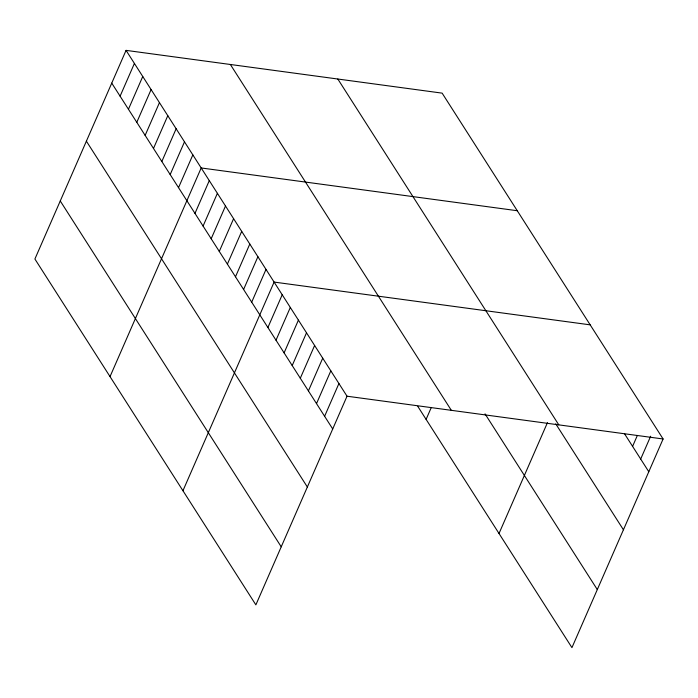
<?xml version="1.0" encoding="UTF-8"?>
<svg xmlns="http://www.w3.org/2000/svg" width="698" height="698" viewBox="0 0 698 698"><rect width="100%" height="100%" fill="white"/><g stroke="black" fill="none" stroke-linecap="round" stroke-linejoin="round"><path stroke-width="1.05" d="M126.059 50.369L34.9 259.019L255.869 604.861L347.028 396.211L126.059 50.369L442.131 93.139L663.1 438.981L571.941 647.631L417.753 406.315M120.1 96.184L134.409 63.431M128.441 109.254L142.75 76.501M136.791 122.316L151.1 89.562M145.14 135.386L159.449 102.632M153.49 148.447L167.799 115.694M161.831 161.517L176.14 128.764M170.181 174.579L184.49 141.825M178.531 187.64L192.84 154.886M110.031 376.606L201.19 167.956L517.262 210.726M194.978 213.387L209.287 180.634M203.083 226.073L217.392 193.32M211.189 238.751L225.498 205.997M219.285 251.428L233.594 218.675M227.391 264.114L241.7 231.361M235.488 276.792L249.797 244.038M243.593 289.478L257.902 256.724M251.699 302.155L266.008 269.402M182.946 490.738L274.105 282.079L590.176 324.849M267.901 327.519L282.21 294.765M276.007 340.196L290.316 307.443M284.103 352.883L298.412 320.129M292.209 365.56L306.518 332.806M300.306 378.237L314.615 345.484M308.411 390.924L322.72 358.17M316.517 403.601L330.826 370.847M324.614 416.287L338.923 383.534M426.103 419.376L431.172 407.763M499.018 533.499L547.459 422.63M632.589 446.371L637.353 435.456M640.685 459.048L650.658 436.224M347.028 396.211L663.1 438.981M624.483 433.685L648.791 471.735M337.823 79.022L558.793 424.864M555.721 423.799L623.427 529.782M485.031 413.862L597.305 589.583M230.366 64.486L451.336 410.328M111.75 83.123L332.719 428.965M86.386 141.171L307.356 487.012M60.264 200.972L281.233 546.813"/></g></svg>
